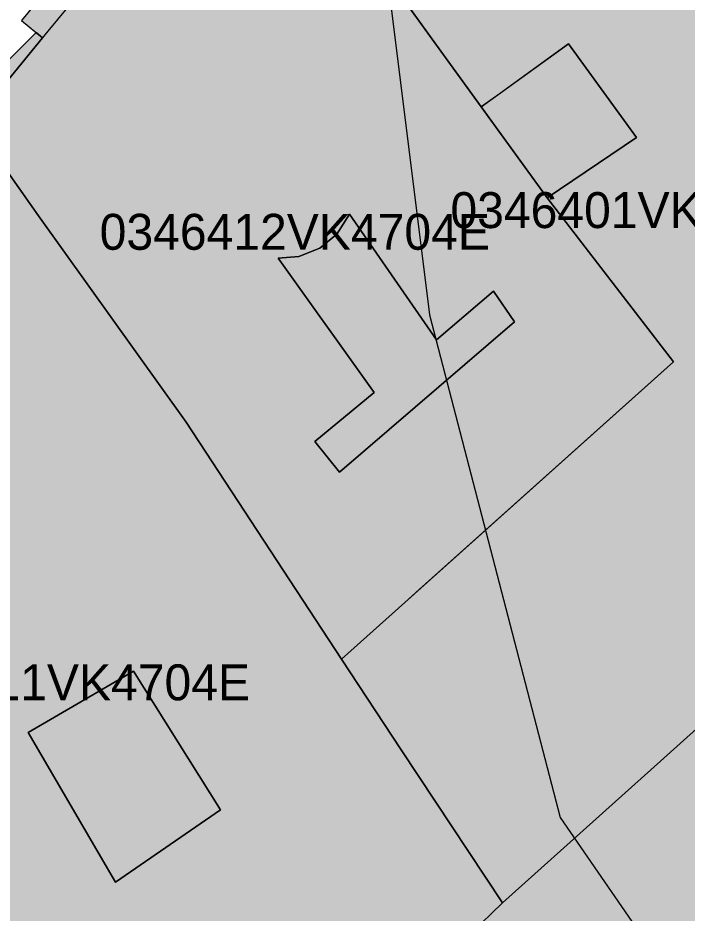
# Model space of a CAD drawing. Header units: metres. Extents: x -6 to 1255, y -2 to 532.
# Drawn here: x 550.86 to 569.48, y 24.32 to 49.24 of the extents above; entities that cross this region are included whole.
import ezdxf

# ---------------------------------------------------------------- set-up
doc = ezdxf.new("R2010")
doc.units = ezdxf.units.M
doc.header["$MEASUREMENT"] = 0
for name, color, linetype, lineweight, true_color in [('TPX_BUILDINGS', 7, 'CONTINUOUS', 0, 0x000000), ('TPX_BUILDINGS_HATCH', 7, 'CONTINUOUS', 0, 0xf0f0f0), ('TPX_BUILDINGS_SHADOWS_HATCH', 7, 'CONTINUOUS', 0, 0x000000), ('TPX_BUILDINGS_SHADOWS_OUTLINES', 7, 'CONTINUOUS', 0, 0x000000), ('TPX_CADASTRES', 7, 'CONTINUOUS', 0, 0x646464), ('TPX_CADASTRES_TEXT', 7, 'CONTINUOUS', 0, 0x000000), ('TPX_RELIEF_CONTOUR_LINES', 7, 'CONTINUOUS', 0, 0x969696)]:
    doc.layers.add(name, color=color, linetype=linetype, lineweight=lineweight, true_color=true_color)

msp = doc.modelspace()

# ---------------------------------------------------------------- hatches: boundary and pattern name
at = {"layer": 'TPX_BUILDINGS_HATCH'}
for points in [[(562.149, 61.567), (557.309, 55.677), (558.539, 53.977), (559.926, 52.055), (562.509, 48.477), (563.753, 46.76), (566.179, 48.517), (568.069, 45.907), (565.589, 44.227), (569.099, 39.667), (562.029, 33.327), (561.629, 32.967), (559.869, 31.387), (561.529, 28.867), (564.339, 24.607), (568.829, 28.637), (574.749, 33.947), (578.688, 37.488), (580.669, 39.267), (580.8, 39.386), (582.289, 40.727), (577.256, 46.775), (578.129, 47.467), (569.249, 58.017), (568.463, 57.341), (567.568, 58.417), (564.439, 62.177), (562.149, 61.567)], [(555.949, 18.087), (553.449, 16.197), (555.529, 13.027), (558.238, 9.107), (564.388, 0.227), (568.138, 3.547), (569.338, 2.127), (570.598, 0.657), (573.198, 2.967), (576.548, 5.947), (575.248, 7.427), (574.138, 8.697), (578.158, 12.337), (579.648, 13.677), (580.748, 12.397), (580.848, 12.287), (582.088, 10.857), (584.578, 13.077), (585.258, 13.677), (588.258, 16.337), (588.628, 16.677), (590.498, 18.337), (593.808, 21.267), (594.058, 21.497), (596.498, 23.657), (582.289, 40.727), (580.8, 39.386), (580.669, 39.267), (578.688, 37.488), (574.749, 33.947), (568.829, 28.637), (564.339, 24.607), (563.459, 23.757), (561.619, 22.367), (558.259, 19.827), (557.198, 19.028), (556.297, 18.35), (555.949, 18.087)]]:
    msp.add_hatch(color=256, dxfattribs=at).paths.add_polyline_path(points)
h = msp.add_hatch(color=256, dxfattribs=at)
h.paths.add_polyline_path([(551.55, 48.686), (549.609, 46.317), (551.439, 43.727), (555.539, 37.987), (559.869, 31.387), (561.629, 32.967), (562.029, 33.327), (569.099, 39.667), (565.589, 44.227), (563.753, 46.76), (562.509, 48.477), (559.926, 52.055), (558.539, 53.977), (557.309, 55.677), (555.373, 53.324), (554.779, 53.807), (550.959, 49.167), (551.55, 48.686)])
h.paths.add_polyline_path([(558.099, 42.547), (558.679, 42.597), (559.259, 42.827), (559.739, 43.217), (560.089, 43.777), (562.509, 40.277), (564.089, 41.627), (564.679, 40.777), (559.809, 36.597), (559.119, 37.447), (560.769, 38.807), (558.099, 42.547)], flags=16)
h = msp.add_hatch(color=256, dxfattribs=at)
h.paths.add_polyline_path([(542.098, 37.189), (541.339, 36.268), (542.479, 34.288), (543.029, 33.327), (543.559, 32.407), (544.529, 30.727), (544.679, 30.457), (549.119, 23.047), (550.819, 20.227), (553.449, 16.197), (555.949, 18.087), (556.297, 18.35), (557.198, 19.028), (555.849, 21.317), (560.519, 24.037), (561.619, 22.367), (563.459, 23.757), (564.339, 24.607), (561.529, 28.867), (559.869, 31.387), (555.539, 37.987), (551.439, 43.727), (549.609, 46.317), (548.131, 44.525), (547.319, 44.778), (545.869, 43.028), (546.167, 42.139), (544.13, 39.656), (543.189, 39.818), (541.739, 38.108), (542.098, 37.189)])
h.paths.add_polyline_path([(551.149, 29.347), (554.079, 31.057), (556.499, 27.197), (553.579, 25.187), (551.149, 29.347)], flags=16)
at = {"layer": 'TPX_BUILDINGS_SHADOWS_HATCH'}
for points in [[(551.372, 48.831), (547.319, 44.778), (548.131, 44.525), (549.609, 46.317), (551.55, 48.686), (551.372, 48.831)], [(564.182, 47.071), (563.753, 46.76), (565.589, 44.227), (568.069, 45.907), (566.179, 48.517), (564.182, 47.071)], [(558.679, 42.597), (558.099, 42.547), (560.769, 38.807), (559.119, 37.447), (559.809, 36.597), (564.679, 40.777), (564.089, 41.627), (562.509, 40.277), (560.089, 43.777), (559.739, 43.217), (559.259, 42.827), (558.679, 42.597)], [(554.079, 31.057), (551.149, 29.347), (553.579, 25.187), (556.499, 27.197), (554.079, 31.057)]]:
    msp.add_hatch(color=256, dxfattribs=at).paths.add_polyline_path(points)

# ---------------------------------------------------------------- linework, layer by layer
at = {"layer": 'TPX_BUILDINGS', "elevation": 0.042}
for points in [[(578.129, 47.467), (569.249, 58.017), (568.463, 57.341), (567.568, 58.417), (564.439, 62.177), (562.149, 61.567), (557.309, 55.677), (558.539, 53.977), (559.926, 52.055), (562.509, 48.477), (563.753, 46.76), (566.179, 48.517), (568.069, 45.907), (565.589, 44.227), (569.099, 39.667), (562.029, 33.327), (561.629, 32.967), (559.869, 31.387), (561.529, 28.867), (564.339, 24.607), (568.829, 28.637), (574.749, 33.947)], [(563.459, 23.757), (564.339, 24.607), (561.529, 28.867), (559.869, 31.387), (555.539, 37.987), (551.439, 43.727), (549.609, 46.317), (548.131, 44.525), (547.319, 44.778), (545.869, 43.028), (546.167, 42.139), (544.13, 39.656), (543.189, 39.818), (541.739, 38.108), (542.098, 37.189), (541.339, 36.268), (542.479, 34.288), (543.029, 33.327), (543.559, 32.407), (544.529, 30.727), (544.679, 30.457), (549.119, 23.047)], [(574.749, 33.947), (568.829, 28.637), (564.339, 24.607), (563.459, 23.757), (561.619, 22.367), (558.259, 19.827), (557.198, 19.028), (556.297, 18.35), (555.949, 18.087), (553.449, 16.197), (555.529, 13.027), (558.238, 9.107), (564.388, 0.227), (568.138, 3.547), (569.338, 2.127), (570.598, 0.657)]]:
    msp.add_lwpolyline(points, dxfattribs=at)
for points in [[(551.55, 48.686), (549.609, 46.317), (551.439, 43.727), (555.539, 37.987), (559.869, 31.387), (561.629, 32.967), (562.029, 33.327), (569.099, 39.667), (565.589, 44.227), (563.753, 46.76), (562.509, 48.477), (559.926, 52.055), (558.539, 53.977), (557.309, 55.677), (555.373, 53.324), (554.779, 53.807), (550.959, 49.167)], [(558.099, 42.547), (558.679, 42.597), (559.259, 42.827), (559.739, 43.217), (560.089, 43.777), (562.509, 40.277), (564.089, 41.627), (564.679, 40.777), (559.809, 36.597), (559.119, 37.447), (560.769, 38.807)], [(551.149, 29.347), (554.079, 31.057), (556.499, 27.197), (553.579, 25.187)]]:
    msp.add_lwpolyline(points, close=True, dxfattribs=at)
at = {"layer": 'TPX_BUILDINGS_SHADOWS_OUTLINES', "elevation": 0.039}
for points in [[(551.372, 48.831), (547.319, 44.778), (548.131, 44.525), (549.609, 46.317), (551.55, 48.686)], [(564.182, 47.071), (563.753, 46.76), (565.589, 44.227), (568.069, 45.907), (566.179, 48.517)], [(558.679, 42.597), (558.099, 42.547), (560.769, 38.807), (559.119, 37.447), (559.809, 36.597), (564.679, 40.777), (564.089, 41.627), (562.509, 40.277), (560.089, 43.777), (559.739, 43.217), (559.259, 42.827)], [(554.079, 31.057), (551.149, 29.347), (553.579, 25.187), (556.499, 27.197)]]:
    msp.add_lwpolyline(points, close=True, dxfattribs=at)
at = {"layer": 'TPX_CADASTRES', "elevation": 0.024}
for points in [[(562.149, 61.568), (557.309, 55.678), (558.539, 53.978), (562.509, 48.478), (565.589, 44.228), (569.099, 39.668), (561.629, 32.968), (559.869, 31.388), (561.529, 28.868), (564.339, 24.608), (568.829, 28.638), (574.749, 33.948), (580.669, 39.268), (582.289, 40.728), (564.439, 62.178)], [(551.699, 48.868), (549.609, 46.318), (551.439, 43.728), (555.539, 37.988), (559.869, 31.388), (561.629, 32.968), (569.099, 39.668), (565.589, 44.228), (562.509, 48.478), (558.539, 53.978), (557.309, 55.678), (555.179, 53.088)], [(544.099, 39.618), (541.339, 36.268), (542.479, 34.288), (543.029, 33.328), (543.559, 32.408), (544.529, 30.728), (544.679, 30.458), (549.119, 23.048), (550.819, 20.228), (553.449, 16.198), (555.949, 18.088), (558.259, 19.828), (561.619, 22.368), (563.459, 23.758), (564.339, 24.608), (561.529, 28.868), (559.869, 31.388), (555.539, 37.988), (551.439, 43.728), (549.609, 46.318), (546.789, 42.898)]]:
    msp.add_lwpolyline(points, close=True, dxfattribs=at)
msp.add_lwpolyline([(574.749, 33.948), (568.829, 28.638), (564.339, 24.608), (563.459, 23.758), (561.619, 22.368), (558.259, 19.828), (555.949, 18.088), (553.449, 16.198), (555.529, 13.028), (558.238, 9.108), (564.388, 0.228), (564.547, 0), (569.858, 0)], dxfattribs=at)
at = {"layer": 'TPX_RELIEF_CONTOUR_LINES', "elevation": 0.045}
msp.add_lwpolyline([(499.472, 88.94), (506.549, 79.747), (510.546, 75.676), (514.542, 72.551), (520.537, 69.161), (528.53, 66.128), (534.525, 64.557), (546.514, 63.457), (550.51, 62.425), (552.509, 62.458), (554.507, 63.23), (558.503, 61.959), (559.17, 60.959), (560.501, 55.464), (562.31, 40.972), (565.951, 26.982), (568.705, 22.985), (578.486, 14.539), (583.693, 8.994), (589.542, 0.999), (589.542, 0)], dxfattribs=at)

# ---------------------------------------------------------------- texts
at = {"layer": 'TPX_CADASTRES_TEXT'}
for s, p in [('0346401VK4704E', (562.895, 43.387, 0.024)), ('0346412VK4704E', (553.137, 42.783, 0.024)), ('0346411VK4704E', (546.464, 30.245, 0.024))]:
    msp.add_text(s, height=1, dxfattribs=at).set_placement(p)

doc.saveas('drawing.dxf')
